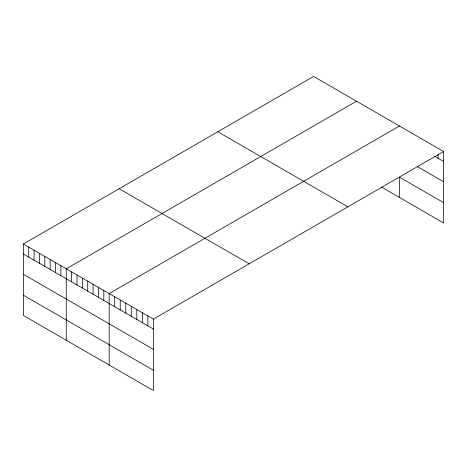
<?xml version="1.0" encoding="UTF-8"?>
<svg xmlns="http://www.w3.org/2000/svg" width="467" height="467" viewBox="0 0 467 467"><rect width="100%" height="100%" fill="white"/><g stroke="black" fill="none" stroke-linecap="round" stroke-linejoin="round"><path stroke-width="0.7" d="M23.35 244.031L153.392 319.107L153.392 390.552L23.35 315.47L23.35 244.031L313.608 76.448L443.65 151.53L443.65 222.969L381.557 187.121M356.525 101.228L66.261 268.805L66.261 340.25M399.437 126.002L109.179 293.58L109.179 365.025M153.392 319.107L443.65 151.53M434.438 156.159L443.65 161.477M417.247 166.526L443.65 181.768M443.65 202.678L399.437 177.151L399.437 197.442M217.826 131.752L347.862 206.828M119.138 188.726L249.174 263.808M23.35 253.978L153.392 329.054M23.35 274.269L153.392 349.351M23.35 295.179L153.392 370.255M438.122 154.022L438.122 158.284M147.864 315.914L147.864 325.867M142.336 312.727L142.336 322.674M136.813 309.533L136.813 319.486M131.285 306.346L131.285 316.293M125.757 303.153L125.757 313.1M120.229 299.96L120.229 309.913M114.701 296.773L114.701 306.72M103.814 290.486L103.814 300.433M98.449 287.386L98.449 297.339M93.085 284.292L93.085 294.239M87.72 281.192L87.72 291.139M82.355 278.099L82.355 288.046M76.991 274.999L76.991 284.946M71.626 271.899L71.626 281.852M60.897 265.705L60.897 275.658M55.538 262.612L55.538 272.559M50.173 259.512L50.173 269.465M44.809 256.418L44.809 266.365M39.444 253.318L39.444 263.271M34.079 250.224L34.079 260.172M28.715 247.125L28.715 257.078"/></g></svg>
